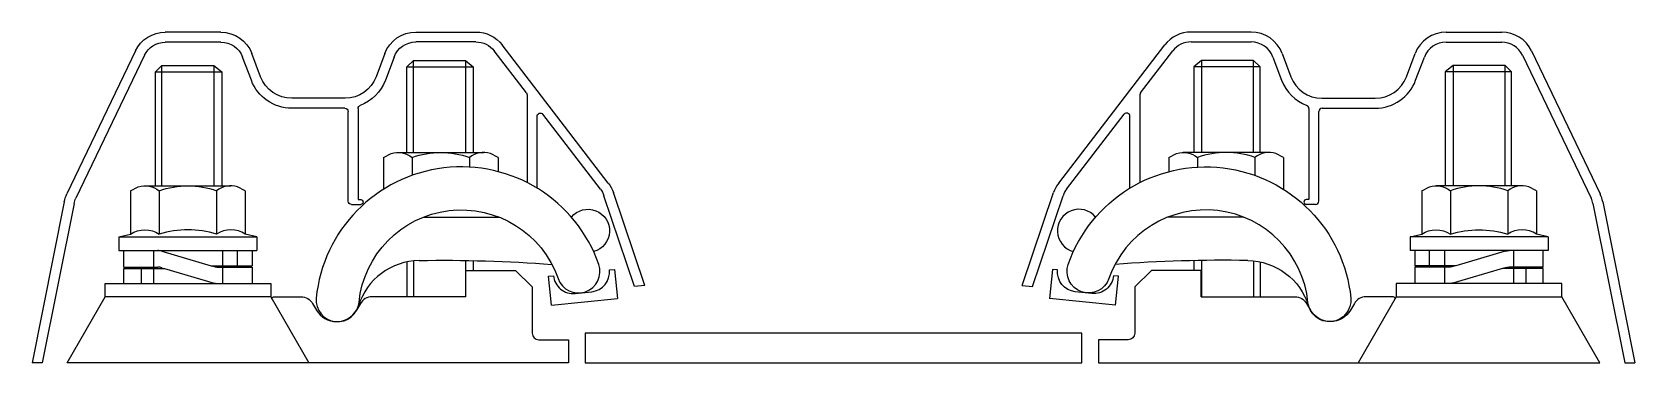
# Model space of a CAD drawing. Header units: metres. Extents: x -1 to 17, y -1 to 366.
# Drawn here: x -0.242 to 0.242, y 35 to 35.1001 of the extents above; entities that cross this region are included whole.
import ezdxf

# ---------------------------------------------------------------- set-up
doc = ezdxf.new("R2010")
doc.units = ezdxf.units.M

# ---------------------------------------------------------------- blocks, each defined once
blk = doc.blocks.new('SSB_SSB-BEVESTIGING_DWARSLIGGER_GROEFRAIL_CONSTRUCTIEWERK_1-D')
for p, q in [((-0.1850108563223526, 0.1000610915722558), (-0.201793028528618, 0.1000510457075667)), ((-0.1850090600266784, 0.09706028396780603), (-0.2017912322329437, 0.09705023808809929)), ((-0.1261350016952696, 0.1000963348916266), (-0.1079969419981622, 0.1001071924165823)), ((-0.1079951457034265, 0.09710638479711488), (-0.1261332053995946, 0.09709552729469724)), ((0.1079951457127383, 0.09710638479711488), (0.1261332054089064, 0.09709552729469724)), ((0.1261350017045814, 0.1000963348916266), (0.107996942007474, 0.1001071924165823)), ((0.1850090600359901, 0.09706028396780603), (0.2017912322422555, 0.09705023808809929)), ((0.1850108563316644, 0.1000610915722558), (0.2017930285379298, 0.1000510457075667)), ((-0.2108072894180565, 0.09437143126602751), (-0.2315200946705118, 0.05115345813898603)), ((-0.2081012148570524, 0.09307450799329672), (-0.2288140201076305, 0.04985653484371724)), ((-0.1758119321309343, 0.08549806729453849), (-0.1784502716771749, 0.09252084978407948)), ((-0.173002819134367, 0.08655340311453912), (-0.1756411586787297, 0.0935761856040801)), ((-0.135496928848033, 0.09360021610043477), (-0.13812685877607, 0.08657427999690408)), ((-0.1326865544060602, 0.09254824413484894), (-0.1353164843340965, 0.08552230803132989)), ((-0.09275114559113282, 0.08173854949617526), (-0.1024348599940277, 0.09436551181485411)), ((-0.0680309561564347, 0.05443602027284215), (-0.100053676700229, 0.09619165957297665)), ((0.06803095616574648, 0.05443602027284215), (0.1000536767095407, 0.09619165957297665)), ((0.09275114560044459, 0.08173854949617526), (0.1024348600033394, 0.09436551181485411)), ((0.1326865544153719, 0.09254824413484894), (0.1353164843434082, 0.08552230803132989)), ((0.1354969288573448, 0.09360021610043477), (0.1381268587853818, 0.08657427999690408)), ((0.1730028191436788, 0.08655340311453912), (0.1756411586880415, 0.0935761856040801)), ((0.1758119321402461, 0.08549806729453849), (0.1784502716864867, 0.09252084978407948)), ((0.2081012148663642, 0.09307450799329672), (0.2288140201169423, 0.04985653484371724)), ((0.2108072894273682, 0.09437143126602751), (0.2315200946798235, 0.05115345813898603)), ((-0.2047674544103706, 0.08803333333332558), (-0.2028007877437034, 0.09000000000000001)), ((-0.2047674544103706, 0.08803333333332558), (-0.1847674544103706, 0.08803333333332558)), ((-0.2047674544103706, 0.05358333306224086), (-0.2047674544103706, 0.08803333333332558)), ((-0.2028007877437034, 0.05358333306224086), (-0.2028007877437034, 0.09000000000000001)), ((-0.2028007877437034, 0.09000000000000001), (-0.187106391510964, 0.09000000000000001)), ((-0.187106391510964, 0.09000000000000001), (-0.1847674544103706, 0.08803333333332558)), ((-0.187106391510964, 0.09000000000000001), (-0.187106391510964, 0.05358333306224086)), ((-0.1847674544103706, 0.08803333333332558), (-0.1847674544103706, 0.05358333306224086)), ((-0.1288138647802436, 0.08956827398909954), (-0.1268471981135764, 0.09153494065577397)), ((-0.1288138647802436, 0.08956827398909954), (-0.1088138647802436, 0.08956827398909954)), ((-0.1288138647802436, 0.06367984125815565), (-0.1288138647802436, 0.08956827398909954)), ((-0.1268471981135764, 0.06367984125815565), (-0.1268471981135764, 0.09153494065577397)), ((-0.1268471981135764, 0.09153494065577397), (-0.1111528018808371, 0.09153494065577397)), ((-0.1111528018808371, 0.09153494065577397), (-0.1088138647802436, 0.08956827398909954)), ((-0.1111528018808371, 0.09153494065577397), (-0.1111528018808371, 0.06367984125815565)), ((-0.1088138647802436, 0.08956827398909954), (-0.1088138647802436, 0.06367984125815565)), ((0.1111528018901488, 0.09153494065577397), (0.1088138647895554, 0.08956827398909954)), ((0.1288138647895554, 0.08956827398909954), (0.1088138647895554, 0.08956827398909954)), ((0.1088138647895554, 0.08956827398909954), (0.1088138647895554, 0.06367984125815565)), ((0.1111528018901488, 0.09153494065577397), (0.1111528018901488, 0.06367984125815565)), ((0.1268471981228882, 0.09153494065577397), (0.1111528018901488, 0.09153494065577397)), ((0.1288138647895554, 0.08956827398909954), (0.1268471981228882, 0.09153494065577397)), ((0.1268471981228882, 0.06367984125815565), (0.1268471981228882, 0.09153494065577397)), ((0.1288138647895554, 0.06367984125815565), (0.1288138647895554, 0.08956827398909954)), ((0.1871063915202758, 0.09000000000000001), (0.1847674544196823, 0.08803333333332558)), ((0.2047674544196823, 0.08803333333332558), (0.1847674544196823, 0.08803333333332558)), ((0.1847674544196823, 0.08803333333332558), (0.1847674544196823, 0.05358333306224086)), ((0.1871063915202758, 0.09000000000000001), (0.1871063915202758, 0.05358333306224086)), ((0.2028007877530152, 0.09000000000000001), (0.1871063915202758, 0.09000000000000001)), ((0.2047674544196823, 0.08803333333332558), (0.2028007877530152, 0.09000000000000001)), ((0.2028007877530152, 0.05358333306224086), (0.2028007877530152, 0.09000000000000001)), ((0.2047674544196823, 0.05358333306224086), (0.2047674544196823, 0.08803333333332558)), ((-0.1474887859269562, 0.08007816122072982), (-0.1636331214898055, 0.08006849715387217)), ((-0.09254460415362556, 0.08113043233763892), (-0.0925286944508036, 0.05455241824429249)), ((0.09254460416293732, 0.08113043233763892), (0.09252869446011537, 0.05455241824429249)), ((0.147488785936268, 0.08007816122072982), (0.1636331214991173, 0.08006849715387217)), ((-0.1475570037924088, 0.07707731169589097), (-0.1636313251950691, 0.07706768953440478)), ((-0.1465398892331417, 0.04893683507859242), (-0.1465561358253901, 0.07607764125525719)), ((-0.1435558651631043, 0.0769764330338454), (-0.1435393810081819, 0.04943876597688068)), ((-0.08952688461242216, 0.05287993333580671), (-0.08953988794088874, 0.0746026935657952)), ((-0.07041213944929478, 0.0526098724996904), (-0.08774589097261706, 0.07521200824601111)), ((0.07041213945860654, 0.0526098724996904), (0.08774589098192882, 0.07521200824601111)), ((0.08952688462173392, 0.05287993333580671), (0.0895398879502005, 0.0746026935657952)), ((0.1435558651724161, 0.0769764330338454), (0.1435393810174937, 0.04943876597688068)), ((0.1465398892424535, 0.04893683507859242), (0.1465561358347019, 0.07607764125525719)), ((0.1475570038017206, 0.07707731169589097), (0.1636313252043809, 0.07706768953440478)), ((-0.1359392188103877, 0.06219393036566908), (-0.1336187107276804, 0.06338744646114065)), ((-0.1316090945315249, 0.06367984125815565), (-0.1056282215229556, 0.06367984125815565)), ((-0.1012982026549064, 0.06219393036566908), (-0.1036187107276804, 0.06338744646114065)), ((0.1012982026642181, 0.06219393036566908), (0.1036187107369922, 0.06338744646114065)), ((0.1316090945408367, 0.06367984125815565), (0.1056282215322673, 0.06367984125815565)), ((0.1359392188196994, 0.06219393036566908), (0.1336187107369922, 0.06338744646114065)), ((-0.1359392188103877, 0.06219393036566908), (-0.1359392188692109, 0.05249971617794363)), ((-0.1272789647789679, 0.06219393036566908), (-0.1272789647789679, 0.05672631578609581)), ((-0.1099584566863261, 0.06219393036566908), (-0.1099584566863261, 0.05923947039565537)), ((-0.1012982026549064, 0.06219393036566908), (-0.1012982026549064, 0.05787816218099325)), ((0.1012982026642181, 0.06219393036566908), (0.1012982026642181, 0.05787816218099325)), ((0.1099584566956379, 0.06219393036566908), (0.1099584566956379, 0.05923947039565537)), ((0.1272789647882797, 0.06219393036566908), (0.1272789647882797, 0.05672631578609581)), ((0.1359392188196994, 0.06219393036566908), (0.1359392188785227, 0.05249971617794363)), ((-0.2122740977100417, 0.05209742216975428), (-0.2099535896273337, 0.05329093826522585)), ((-0.2079439734311782, 0.05358333306224086), (-0.1819631004226089, 0.05358333306224086)), ((-0.1776330815545603, 0.05209742216975428), (-0.1799535896273337, 0.05329093826522585)), ((0.1776330815638721, 0.05209742216975428), (0.1799535896366455, 0.05329093826522585)), ((0.20794397344049, 0.05358333306224086), (0.1819631004319206, 0.05358333306224086)), ((0.2122740977193535, 0.05209742216975428), (0.2099535896366455, 0.05329093826522585)), ((-0.2323094669084763, 0.04878619847032242), (-0.242036338525825, -1.9479775801301e-10)), ((-0.2122740977100417, 0.05209742216975428), (-0.2122740977895141, 0.03899999972890364)), ((-0.2036138436786219, 0.05209742216975428), (-0.2036138436786219, 0.03899999972890364)), ((-0.1862933355859801, 0.05209742216975428), (-0.1862933355859801, 0.03899999972890364)), ((-0.1776330815545603, 0.05209742216975428), (-0.1776330815545603, 0.03899999972890364)), ((-0.1435393810081819, 0.04943876597688068), (-0.1427891791061324, 0.04943921504563187)), ((-0.06006351202771766, 0.02310987559800269), (-0.06933375623135653, 0.05058718863606919)), ((-0.05700048787150663, 0.02341802998611238), (-0.06649040870049358, 0.05154647188227391)), ((0.0570004878808184, 0.02341802998611238), (0.06649040870980534, 0.05154647188227391)), ((0.06006351203702943, 0.02310987559800269), (0.0693337562406683, 0.05058718863606919)), ((0.1435393810174937, 0.04943876597688068), (0.1427891791154441, 0.04943921504563187)), ((0.1776330815638721, 0.05209742216975428), (0.1776330815638721, 0.03899999972890364)), ((0.1862933355952919, 0.05209742216975428), (0.1862933355952919, 0.03899999972890364)), ((0.2036138436879337, 0.05209742216975428), (0.2036138436879337, 0.03899999972890364)), ((0.2122740977193535, 0.05209742216975428), (0.2122740977988258, 0.03899999972890364)), ((0.2323094669177881, 0.04878619847032242), (0.2420363385351368, -1.9479775801301e-10)), ((-0.2293665806743928, 0.04819945308917668), (-0.2389761032166381, 1.831668615341187e-06)), ((-0.1455390212651844, 0.04793716463794699), (-0.1427882809582952, 0.04793881124341861)), ((-0.1239275009132318, 0.04409650792481844), (-0.1009261394442547, 0.04409650792481844)), ((0.1239275009225436, 0.04409650792481844), (0.1009261394535664, 0.04409650792481844)), ((0.1455390212744962, 0.04793716463794699), (0.142788280967607, 0.04793881124341861)), ((0.2293665806837045, 0.04819945308917668), (0.2389761032259499, 1.831668615341187e-06)), ((-0.2157869229606673, 0.03816666639556643), (-0.2122740977100417, 0.03899999972890364)), ((-0.1741202562940002, 0.03816666639556643), (-0.1776330815545603, 0.03899999972890364)), ((0.1741202563033119, 0.03816666639556643), (0.1776330815638721, 0.03899999972890364)), ((0.2157869229699791, 0.03816666639556643), (0.2122740977193535, 0.03899999972890364)), ((-0.2157869229606673, 0.03816666639556643), (-0.1741202562940002, 0.03816666639556643)), ((-0.2157869229606673, 0.03816666639556643), (-0.2157869229606673, 0.03399999972890364)), ((-0.2157869229606673, 0.03399999972890364), (-0.1741202562940002, 0.03399999972890364)), ((-0.2143702562840663, 0.02899999972890364), (-0.2143702562840663, 0.03399999972890364)), ((-0.2053702562940002, 0.03399999972890364), (-0.2053702562940002, 0.02899999972890364)), ((-0.1845369229606673, 0.03399999972890364), (-0.1845369229606673, 0.02941666639556643)), ((-0.1799860396178447, 0.02941666639556643), (-0.1799860396178447, 0.03399999972890364)), ((-0.1755369229606673, 0.03399999972890364), (-0.1755369229606673, 0.02941666639556643)), ((-0.1741202562940002, 0.03816666639556643), (-0.1741202562940002, 0.03399999972890364)), ((0.2157869229699791, 0.03816666639556643), (0.1741202563033119, 0.03816666639556643)), ((0.1741202563033119, 0.03816666639556643), (0.1741202563033119, 0.03399999972890364)), ((0.2157869229699791, 0.03399999972890364), (0.1741202563033119, 0.03399999972890364)), ((0.1755369229699791, 0.03399999972890364), (0.1755369229699791, 0.02941666639556643)), ((0.1799860396271564, 0.02941666639556643), (0.1799860396271564, 0.03399999972890364)), ((0.1845369229699791, 0.03399999972890364), (0.1845369229699791, 0.02941666639556643)), ((0.2053702563033119, 0.03399999972890364), (0.2053702563033119, 0.02899999972890364)), ((0.2143702562933781, 0.02899999972890364), (0.2143702562933781, 0.03399999972890364)), ((0.2157869229699791, 0.03816666639556643), (0.2157869229699791, 0.03399999972890364)), ((-0.2028423396241546, 0.03382941640128848), (-0.1878982062828422, 0.02941666639556643)), ((-0.1878982062828422, 0.02941666639556643), (-0.1799860396178447, 0.02941666639556643)), ((-0.1878982062828422, 0.02941666639556643), (-0.1870648396205783, 0.02917054967791774)), ((-0.1799860396178447, 0.02941666639556643), (-0.1755369229606673, 0.02941666639556643)), ((-0.1288138647802436, 0.03059923598446185), (-0.1288138647802436, 0.02)), ((-0.1268471981135764, 0.03090901071471162), (-0.1268471981135764, 0.02)), ((-0.1111528018808371, 0.03101669004468713), (-0.1111528018808371, 0.02)), ((-0.1088138647802436, 0.03097315469840542), (-0.1088138647802436, 0.028)), ((0.1088138647895554, 0.03097315469840542), (0.1088138647895554, 0.028)), ((0.1111528018901488, 0.03101669004468713), (0.1111528018901488, 0.02)), ((0.1268471981228882, 0.03090901071471162), (0.1268471981228882, 0.02)), ((0.1288138647895554, 0.03059923598446185), (0.1288138647895554, 0.02)), ((0.1799860396271564, 0.02941666639556643), (0.1755369229699791, 0.02941666639556643)), ((0.1878982062921539, 0.02941666639556643), (0.1799860396271564, 0.02941666639556643)), ((0.1878982062921539, 0.02941666639556643), (0.1870648396298901, 0.02917054967791774)), ((0.2028423396334663, 0.03382941640128848), (0.1878982062921539, 0.02941666639556643)), ((-0.2143702562840663, 0.02899999972890364), (-0.2040222896230102, 0.02899999972890364)), ((-0.2143702562840663, 0.02399999972890364), (-0.2143702562840663, 0.02858333306224085)), ((-0.2143702562840663, 0.02858333306224085), (-0.209083839624314, 0.02858333306224085)), ((-0.209083839624314, 0.02858333306224085), (-0.209083839624314, 0.02399999972890364)), ((-0.209083839624314, 0.02858333306224085), (-0.2020089229535937, 0.02858333306224085)), ((-0.2053702562940002, 0.02858333306224085), (-0.2053702562940002, 0.02399999972890364)), ((-0.2028423396241546, 0.02882941640128847), (-0.2020089229535937, 0.02858333306224085)), ((-0.2020089229535937, 0.02858333306224085), (-0.1870648396205783, 0.02417054967791774)), ((-0.1858848396134257, 0.02899999972890364), (-0.1755369229606673, 0.02899999972890364)), ((-0.1845369229606673, 0.02899999972890364), (-0.1845369229606673, 0.02399999972890364)), ((-0.1755369229606673, 0.02899999972890364), (-0.1755369229606673, 0.02399999972890364)), ((-0.1109999999867017, 0.02), (-0.1109999999990418, 0.028)), ((-0.1109999999990418, 0.028), (-0.09599999999720676, 0.028)), ((-0.09599999999720676, 0.028), (-0.09099999999720676, 0.023)), ((-0.08608043706433019, 0.02624334764800733), (-0.08458832142368992, 0.02639694091997808)), ((-0.08517858900016946, 0.01748214116458548), (-0.08608043706432873, 0.02624334764800733)), ((-0.06767767730967099, 0.02813766367960489), (-0.06618556166903072, 0.02829125695157563)), ((-0.06618556166903072, 0.02829125695157563), (-0.06527776113193613, 0.01947222392797703)), ((0.0661855616783425, 0.02829125695157563), (0.0652777611412479, 0.01947222392797703)), ((0.06767767731898275, 0.02813766367960489), (0.0661855616783425, 0.02829125695157563)), ((0.08608043707364195, 0.02624334764800733), (0.0845883214330017, 0.02639694091997808)), ((0.08517858900948122, 0.01748214116458548), (0.0860804370736405, 0.02624334764800733)), ((0.09600000000651854, 0.028), (0.09100000000651853, 0.023)), ((0.1110000000083535, 0.028), (0.09600000000651854, 0.028)), ((0.1109999999960135, 0.02), (0.1110000000083535, 0.028)), ((0.1858848396227375, 0.02899999972890364), (0.1755369229699791, 0.02899999972890364)), ((0.1755369229699791, 0.02899999972890364), (0.1755369229699791, 0.02399999972890364)), ((0.1845369229699791, 0.02899999972890364), (0.1845369229699791, 0.02399999972890364)), ((0.2020089229629055, 0.02858333306224085), (0.1870648396298901, 0.02417054967791774)), ((0.2028423396334663, 0.02882941640128847), (0.2020089229629055, 0.02858333306224085)), ((0.2090838396336258, 0.02858333306224085), (0.2020089229629055, 0.02858333306224085)), ((0.2143702562933781, 0.02899999972890364), (0.2040222896323219, 0.02899999972890364)), ((0.2053702563033119, 0.02858333306224085), (0.2053702563033119, 0.02399999972890364)), ((0.2143702562933781, 0.02858333306224085), (0.2090838396336258, 0.02858333306224085)), ((0.2090838396336258, 0.02858333306224085), (0.2090838396336258, 0.02399999972890364)), ((0.2143702562933781, 0.02399999972890364), (0.2143702562933781, 0.02858333306224085)), ((-0.2314535895153247, 0), (-0.2199535896492693, 0.01999999976705294)), ((-0.2199535896273337, 0.01999999972890364), (-0.2199535896273337, 0.02399999972890364)), ((-0.2199535896273337, 0.02399999972890364), (-0.1699535896273337, 0.02399999972890364)), ((-0.1699535896053982, 0.01999999976705294), (-0.2199535896492693, 0.01999999976705294)), ((-0.1699535896273337, 0.02399999972890364), (-0.1699535896273337, 0.01999999972890364)), ((-0.1699535896053982, 0.01999999976705294), (-0.1584535897393427, 0)), ((-0.1690887532802306, 0.02), (-0.1607623957844458, 0.02)), ((-0.1109999999867017, 0.02), (-0.1394004357906066, 0.02)), ((-0.09099999999720676, 0.023), (-0.09099999999720676, 0.009000000000000001)), ((-0.08517858900016946, 0.01748214116458548), (-0.06527776113193613, 0.01947222392797703)), ((-0.0780054860489021, 0.02104285102828872), (-0.07303176719094845, 0.02155482831747504)), ((-0.05700048787150663, 0.02341802998611238), (-0.06006351202771766, 0.02310987559800269)), ((0.0570004878808184, 0.02341802998611238), (0.06006351203702943, 0.02310987559800269)), ((0.08517858900948122, 0.01748214116458548), (0.0652777611412479, 0.01947222392797703)), ((0.07800548605821386, 0.02104285102828872), (0.07303176720026022, 0.02155482831747504)), ((0.09100000000651853, 0.023), (0.09100000000651853, 0.009000000000000001)), ((0.1109999999960135, 0.02), (0.1394004357999183, 0.02)), ((0.1699535896147099, 0.01999999976705294), (0.1584535897486545, 0)), ((0.1690887532895424, 0.02), (0.1607623957937576, 0.02)), ((0.2199535896366455, 0.02399999972890364), (0.1699535896366455, 0.02399999972890364)), ((0.1699535896366455, 0.02399999972890364), (0.1699535896366455, 0.01999999972890364)), ((0.1699535896147099, 0.01999999976705294), (0.2199535896585811, 0.01999999976705294)), ((0.2199535896366455, 0.01999999972890364), (0.2199535896366455, 0.02399999972890364)), ((0.2314535895246365, 0), (0.2199535896585811, 0.01999999976705294)), ((-0.1572982941361152, 0.01799999998445856), (-0.1561535452218734, 0.01601723678108538)), ((-0.1428645114870749, 0.01799999998445856), (-0.1440185301991187, 0.01600116594830761)), ((0.1428645114963867, 0.01799999998445856), (0.1440185302084305, 0.01600116594830761)), ((0.1572982941454269, 0.01799999998445856), (0.1561535452311851, 0.01601723678108538)), ((-0.08899999999720676, 0.007), (-0.07999999999720676, 0.007)), ((-0.07999999999720676, 0.007), (-0.07999999999720676, 0)), ((0.08900000000651853, 0.007), (0.08000000000651854, 0.007)), ((0.08000000000651854, 0.007), (0.08000000000651854, 0)), ((-0.2389761032166381, 1.831668615341187e-06), (-0.242036338525825, -1.9479775801301e-10)), ((-0.1584535896273337, 0), (-0.2314535896273337, -1.9479775801301e-10)), ((-0.1584535897393427, 0), (-0.2314535895153247, 0)), ((-0.07999999999720676, 0), (-0.1584535896273337, 0)), ((0.08000000000651854, 0), (0.1584535896366455, 0)), ((0.1584535896366455, 0), (0.2314535896366455, -1.9479775801301e-10)), ((0.1584535897486545, 0), (0.2314535895246365, 0)), ((0.2389761032259499, 1.831668615341187e-06), (0.2420363385351368, -1.9479775801301e-10))]:
    blk.add_line(p, q)
at = {"flags": 128}
for points in [[(-0.1562160137923424, 0.01961068237581121, 0.9999840958381686), (-0.1432782832476225, 0.0183398053260676, -0.8034795758930492), (-0.08316260078355858, 0.02553644273440698, 0.9999997645765569), (-0.07089051021156446, 0.02982547445801201, 0.8034776427597413), (-0.156215973350717, 0.01961109397401832)], [(0.1562160138016542, 0.01961068237581121, -0.9999840958381686), (0.1432782832569343, 0.01833980532606759, 0.8034795758930492), (0.08316260079287036, 0.02553644273440698, -0.9999997645765569), (0.07089051022087624, 0.02982547445801201, -0.8034776427597413), (0.1562159733600288, 0.01961109397401833)]]:
    blk.add_lwpolyline(points, format="xyb", dxfattribs=at)
blk.add_lwpolyline([(-0.07500000000465662, 0), (0.07500000000465662, 0), (0.07500545738015499, 0.009000000000011643), (-0.07499454262915825, 0.009000000000011643)], close=True, dxfattribs=at)
at = {"extrusion": (0, 0, -1)}
for centre, radius, start, end in [((0.2017870408779338, 0.09004835368524074), 0.01000269381308582, 25.60670829905766, 89.96570252852213), ((0.2017870408779338, 0.09004835368524074), 0.007001885668529825, 25.60670828124159, 89.96570253076156), ((0.1850048686716684, 0.09005839954992989), 0.01000269381355473, 89.96570252852213, 159.4096573294129), ((0.1850048686716684, 0.09005839954992989), 0.007001885674704954, 89.96570253083459, 159.4096573639338), ((0.126129014045524, 0.09009364286931232), 0.0100026938169614, 20.52174774172751, 89.96570253388377), ((0.126129014045524, 0.09009364286931232), 0.007001885671523047, 20.5217477558226, 89.96570253849406), ((0.1079909543484166, 0.09010450037172996), 0.01000269383591249, 89.96570252859878, 142.515124295647), ((0.1079909543484166, 0.09010450037172996), 0.007001885682157542, 89.96570253087108, 142.5151242829851), ((0.1636391091404898, 0.09007118917618646), 0.01300350196730968, 269.9657025273162, 339.4096573108247), ((0.1636391091404898, 0.09007118917618646), 0.01000269381355473, 269.9657025285222, 339.4096573312895), ((0.1474947735767018, 0.09008085323553533), 0.01000269381608895, 200.5217477435982, 269.9657025284965), ((0.1474947735767018, 0.09008085323553533), 0.0130035019615273, 200.5217477355768, 249.3472440843728), ((0.1425555959597456, 0.076977031794691), 0.001000269383031245, 359.9657026299653, 69.3472441272146), ((0.09354487335698432, 0.08112983357679332), 0.001000269382107429, 142.5151243684884, 179.9657026299333), ((0.1475564050268709, 0.07607704249441158), 0.001000269382100787, 89.9657025232116, 179.9657026299013), ((0.08853961873846856, 0.07460329232664081), 0.001000269381168099, 359.9657026299013, 142.5151243684884), ((0.1316090917897113, 0.05662762472830946), 0.007052216533634362, 73.44337866843757, 127.8799744441094), ((0.1186187107475482, 0.03769984147750075), 0.02597999977623523, 70.52818497005345, 109.4718150442085), ((-0.1056283296848953, 0.05662762472830946), 0.007052216533634364, 73.44337866843755, 127.8799744441094), ((0.2079439706893645, 0.04653111653239467), 0.007052216533634362, 73.44337866843757, 127.8799744441094), ((0.1949535896472022, 0.02760333328158595), 0.02597999977623523, 70.52818497005345, 109.4718150442085), ((0.07596823380368369, 0.04834886107158382), 0.01000269382127427, 142.5151242617729, 161.3567306180427), ((-0.1819632085845486, 0.04653111653239467), 0.007052216533634364, 73.44337866843757, 127.8799744441094), ((0.2224998461303891, 0.04683038053566124), 0.01000269381748776, 11.27563502857563, 25.6067084122391), ((0.2224998461303891, 0.04683038053566124), 0.007001885671801996, 11.27563504172938, 25.60670828453618), ((0.1455396200307216, 0.04893743383942638), 0.001000269382100787, 269.9657025232116, 359.9657026299333), ((0.1427887300326831, 0.04868901315203403), 0.0007502020291227256, 89.96570255844478, 269.9657024879784), ((0.07596823380368369, 0.04834886107158382), 0.007001885669577487, 142.5151243360156, 161.3567306134828), ((0.07414093900655644, 0.0400013716978021), 0.00650000000000001, 39.3052411938382, 255.0544958506418), ((0.2079439706893645, 0.03212500386149623), 0.008124996516480715, 57.79575700200117, 122.2042429440857), ((-0.1819632085845486, 0.03212500386149623), 0.00812499651648071, 57.79575700200117, 122.2042429440857), ((-0.1949535896565139, 0.009624999728903641), 0.0306250000188165, 73.57357858283923, 106.4264213751797), ((-0.2040222984140732, 0.029833325114951), 0.004166666666666044, 73.54895, 90), ((0.1180632347795858, -0.4030978982645087), 0.434169586527791, 89.06564682092441, 94.36358049880592), ((-0.1247958286829024, 0.01148770745219663), 0.01952934041368993, 91.01906127652427, 162.7625585366776), ((-0.1858848318443314, 0.03316665844828822), 0.004166666666666771, 253.54895, 270.0000000000001), ((-0.07364613994700848, 0.02752329094432062), 0.006000000000000001, 275.8771283628085, 5.877128334585481), ((-0.07861985880496286, 0.02701131365513429), 0.005999999999999993, 185.8771283345572, 275.8771283627835), ((-0.2040222984140732, 0.024833325114951), 0.004166666666666044, 73.54895, 90), ((0.1690887532802306, 0.0195), 0.0004999999999999997, 330.1023792800085, 90), ((0.1607623957844458, 0.016), 0.003999999999999997, 90.00000000000001, 150.0000002569459), ((-0.1858848318443314, 0.02816665844828822), 0.004166666666669462, 253.54895, 270.0000000000001), ((-0.1500814157908775, 0.0195), 0.007, 210.0000000232181, 330.0001415213941), ((-0.08900000000651853, 0.009000000000000001), 0.002, 180, 270)]:
    blk.add_arc(centre, radius, start, end, dxfattribs=at)
for centre, radius, start, end in [((0.1079909543577283, 0.09010450037172996), 0.01000269383591249, 89.96570252859878, 142.515124295647), ((0.1079909543577283, 0.09010450037172996), 0.007001885682157542, 89.96570253087108, 142.5151242829851), ((0.1261290140548357, 0.09009364286931232), 0.007001885671523047, 20.5217477558226, 89.96570253849406), ((0.1261290140548357, 0.09009364286931232), 0.0100026938169614, 20.52174774172751, 89.96570253388377), ((0.1850048686809802, 0.09005839954992989), 0.01000269381355473, 89.96570252852213, 159.4096573294129), ((0.1850048686809802, 0.09005839954992989), 0.007001885674704954, 89.96570253083459, 159.4096573639338), ((0.2017870408872455, 0.09004835368524074), 0.007001885668529825, 25.60670828124159, 89.96570253076156), ((0.2017870408872455, 0.09004835368524074), 0.01000269381308582, 25.60670829905766, 89.96570252852213), ((0.1474947735860136, 0.09008085323553533), 0.0130035019615273, 200.5217477355768, 249.3472440843728), ((0.1474947735860136, 0.09008085323553533), 0.01000269381608895, 200.5217477435982, 269.9657025284965), ((0.1636391091498015, 0.09007118917618646), 0.01300350196730968, 269.9657025273162, 339.4096573108247), ((0.1636391091498015, 0.09007118917618646), 0.01000269381355473, 269.9657025285222, 339.4096573312895), ((0.09354487336629609, 0.08112983357679332), 0.001000269382107429, 142.5151243684884, 179.9657026299333), ((0.1425555959690573, 0.076977031794691), 0.001000269383031245, 359.9657026299653, 69.3472441272146), ((0.08853961874778034, 0.07460329232664081), 0.001000269381168099, 359.9657026299013, 142.5151243684884), ((0.1475564050361827, 0.07607704249441158), 0.001000269382100787, 89.9657025232116, 179.9657026299013), ((-0.1056283296755835, 0.05662762472830946), 0.007052216533634363, 73.44337866843757, 127.8799744441094), ((0.11861871075686, 0.03769984147750075), 0.02597999977623523, 70.52818497005345, 109.4718150442085), ((0.131609091799023, 0.05662762472830946), 0.007052216533634362, 73.44337866843757, 127.8799744441094), ((-0.1819632085752368, 0.04653111653239467), 0.007052216533634363, 73.44337866843757, 127.8799744441094), ((0.07596823381299546, 0.04834886107158382), 0.01000269382127427, 142.5151242617729, 161.3567306180427), ((0.1949535896565139, 0.02760333328158595), 0.02597999977623523, 70.52818497005345, 109.4718150442085), ((0.2079439706986763, 0.04653111653239467), 0.007052216533634362, 73.44337866843757, 127.8799744441094), ((0.07596823381299546, 0.04834886107158382), 0.007001885669577487, 142.5151243360156, 161.3567306134828), ((0.1427887300419949, 0.04868901315203403), 0.0007502020291227256, 89.96570255844478, 269.9657024879784), ((0.1455396200400333, 0.04893743383942638), 0.001000269382100787, 269.9657025232116, 359.9657026299333), ((0.2224998461397008, 0.04683038053566124), 0.007001885671801996, 11.27563504172938, 25.60670828453618), ((0.2224998461397008, 0.04683038053566124), 0.01000269381748776, 11.27563502857563, 25.6067084122391), ((0.07414093901586821, 0.0400013716978021), 0.00650000000000001, 39.3052411938382, 255.0544958506418), ((-0.1949535896472022, 0.009624999728903641), 0.0306250000188165, 73.57357858283923, 106.4264213751797), ((-0.1819632085752368, 0.03212500386149623), 0.00812499651648071, 57.79575700200117, 122.2042429440857), ((0.2079439706986763, 0.03212500386149623), 0.008124996516480716, 57.79575700200117, 122.2042429440857), ((-0.2040222984047614, 0.029833325114951), 0.004166666666666044, 73.54895, 90), ((-0.1858848318350196, 0.03316665844828822), 0.004166666666666771, 253.54895, 270.0000000000001), ((-0.1247958286735906, 0.01148770745219663), 0.01952934041368993, 91.01906127652427, 162.7625585366776), ((0.1180632347888975, -0.4030978982645087), 0.434169586527791, 89.06564682092441, 94.36358049880592), ((-0.2040222984047614, 0.024833325114951), 0.004166666666666044, 73.54895, 90), ((-0.07861985879565109, 0.02701131365513429), 0.005999999999999994, 185.8771283345572, 275.8771283627835), ((-0.07364613993769673, 0.02752329094432062), 0.006000000000000001, 275.8771283628085, 5.877128334585481), ((-0.1858848318350196, 0.02816665844828822), 0.004166666666669462, 253.54895, 270.0000000000001), ((0.1607623957937576, 0.016), 0.003999999999999997, 90.00000000000001, 150.0000002569459), ((0.1690887532895424, 0.0195), 0.0004999999999999997, 330.1023792800085, 90), ((-0.1500814157815658, 0.0195), 0.007, 210.0000000232181, 330.0001415213941), ((-0.08899999999720676, 0.009000000000000001), 0.002, 180, 270)]:
    blk.add_arc(centre, radius, start, end)
blk.add_ellipse((-0.1394004357906066, 0.016), major_axis=(0, 0.004), ratio=0.9999925084711572, start_param=0, end_param=1.047197555681151)
blk.add_ellipse((0.1394004357999183, 0.016), major_axis=(0, 0.004), ratio=0.9999925084711572, start_param=0, end_param=1.047197555681151, dxfattribs=at)

msp = doc.modelspace()

# ---------------------------------------------------------------- block references
msp.add_blockref('SSB_SSB-BEVESTIGING_DWARSLIGGER_GROEFRAIL_CONSTRUCTIEWERK_1-D', (0, 35))

doc.saveas('drawing.dxf')
